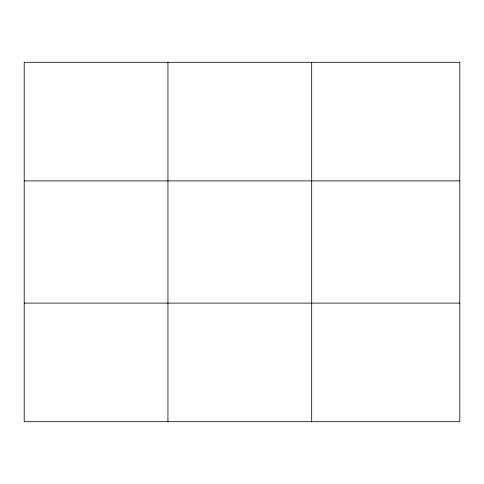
<?xml version="1.0" encoding="UTF-8"?>
<svg xmlns="http://www.w3.org/2000/svg" width="484" height="484" viewBox="0 0 484 484"><rect width="100%" height="100%" fill="white"/><g stroke="black" fill="none" stroke-linecap="round" stroke-linejoin="round"><path stroke-width="0.73" d="M167.948 421.703L167.948 62.297M311.696 421.703L311.696 62.297M24.2 180.901L459.8 180.901M24.2 303.099L459.8 303.099M459.8 62.297L24.2 62.297L24.2 421.703L459.8 421.703L459.8 62.297"/></g></svg>
